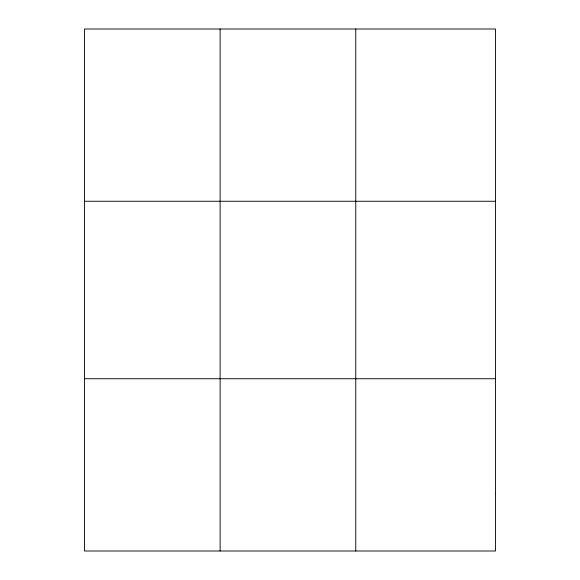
<?xml version="1.0" encoding="UTF-8"?>
<svg xmlns="http://www.w3.org/2000/svg" width="580" height="580" viewBox="0 0 580 580"><rect width="100%" height="100%" fill="white"/><g stroke="black" fill="none" stroke-linecap="round" stroke-linejoin="round"><path stroke-width="0.87" d="M220.124 551L220.124 29M355.765 551L355.765 29M84.492 201.26L495.509 201.26M84.492 378.74L495.509 378.74M495.509 493.58L495.509 551L84.492 551L84.492 29L495.509 29L495.509 493.58"/></g></svg>
